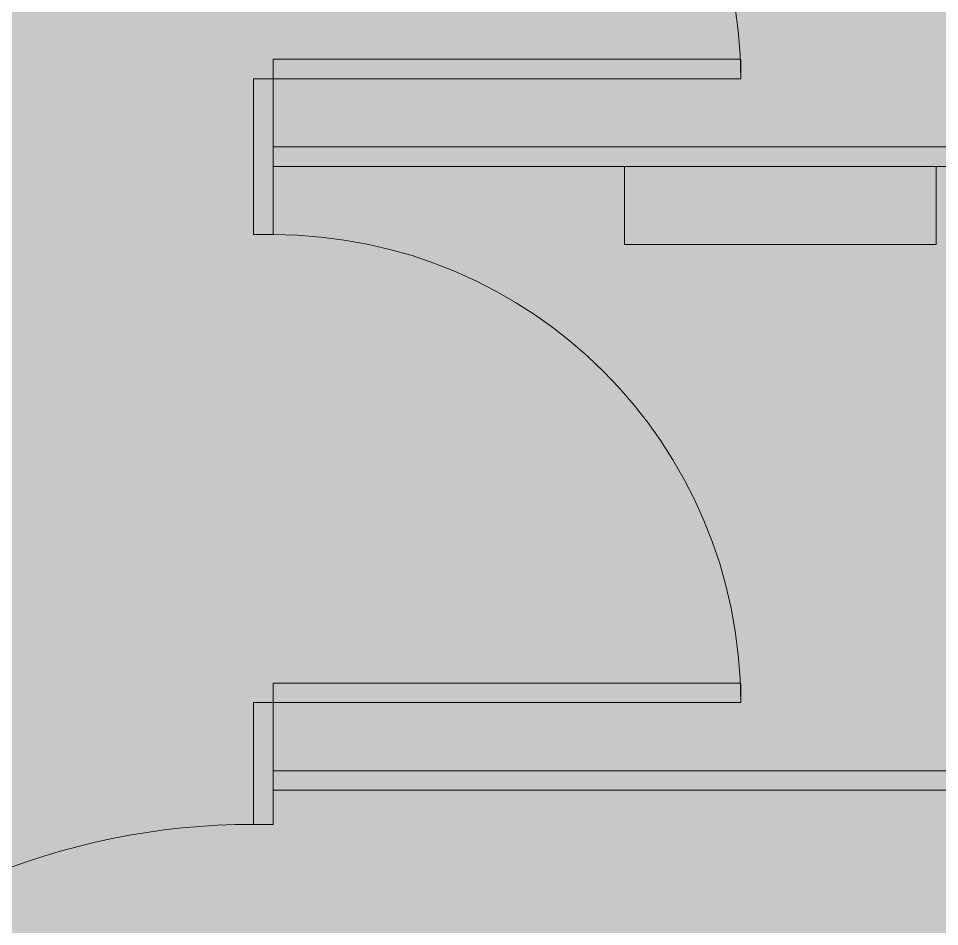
# Model space of a CAD drawing. Header units: inches. Extents: x -865 to 1895, y -762 to 1388.
# Drawn here: x 591.87 to 639.14, y -42.59 to 3.99 of the extents above; entities that cross this region are included whole.
import ezdxf

# ---------------------------------------------------------------- set-up
doc = ezdxf.new("R2010")
doc.units = ezdxf.units.IN
doc.header["$MEASUREMENT"] = 0
for name, color, linetype, lineweight in [('4th Floor Revit Background_dwg', 8, 'Continuous', 9), ('A-DETL-GENF', 92, 'Continuous', 9), ('A-FLOR-TOIL-ACCS', 7, 'Continuous', 9), ('A-FLOR-TPTN', 7, 'Continuous', 9)]:
    doc.layers.add(name, color=color, linetype=linetype, lineweight=lineweight)

# ---------------------------------------------------------------- blocks, each defined once
blk = doc.blocks.new('4th Floor Revit Background_dwg-1506688-4th Floor New Construction - Partition Plan')
at = {"layer": 'A-FLOR-TOIL-ACCS', "flags": 128}
blk.add_lwpolyline([(1779.642, 837.393), (1795.642, 837.393), (1795.642, 833.395), (1779.642, 833.395)], close=True, dxfattribs=at)
at = {"layer": 'A-FLOR-TPTN'}
for p, q in [((1761.604, 838.393), (1821.604, 838.393)), ((1761.604, 837.393), (1821.604, 837.393)), ((1761.604, 806.393), (1821.604, 806.393)), ((1761.604, 805.393), (1821.604, 805.393))]:
    blk.add_line(p, q, dxfattribs=at)
at = {"layer": 'A-FLOR-TPTN', "flags": 128}
for points in [[(1785.604, 841.893), (1761.604, 841.893), (1761.604, 842.893), (1785.604, 842.893)], [(1760.604, 841.893), (1760.604, 833.893), (1761.604, 833.893), (1761.604, 841.893)], [(1785.604, 809.893), (1761.604, 809.893), (1761.604, 810.893), (1785.604, 810.893)], [(1760.604, 809.893), (1760.604, 803.643), (1761.604, 803.643), (1761.604, 809.893)]]:
    blk.add_lwpolyline(points, close=True, dxfattribs=at)
at = {"layer": 'A-FLOR-TPTN'}
for centre, radius, start, end in [((1761.604, 841.893), 24, 0, 90), ((1761.604, 809.893), 24, 0, 90), ((1760.604, 767.643), 36, 90, 180)]:
    blk.add_arc(centre, radius, start, end, dxfattribs=at)

msp = doc.modelspace()

# ---------------------------------------------------------------- hatches: boundary and pattern name
at = {"layer": 'A-DETL-GENF'}
h = msp.add_hatch(color=9, dxfattribs=at)
h.paths.add_polyline_path([(393.156, -162.72), (541.056, -162.72), (541.056, -147.944), (752.681, -147.944), (752.681, -162.72), (867.192, -162.72), (867.192, 64.405), (393.156, 64.405), (393.156, 24.53), (402.642, 24.53), (402.642, -19.47), (393.156, -19.47), (393.156, -77.47), (402.642, -77.47), (402.642, -121.47), (393.156, -121.47), (393.156, -158.22)], flags=0)
h.paths.add_polyline_path([(1527.087, -162.72), (1527.087, 68.308), (1241.087, 68.308), (1241.087, -162.72), (1517.613, -162.72)], flags=0)
h.paths.add_polyline_path([(159.665, -160.845), (261.142, -160.845), (261.142, -120.86), (251.642, -120.86), (251.642, -76.86), (261.642, -76.86), (261.642, -18.86), (251.642, -18.86), (251.642, 25.14), (261.142, 25.14), (261.142, 62.362), (177.394, 62.362), (95.514, 144.242), (38.045, 144.242), (38.045, 18.14), (1.059, 18.14), (1.059, -160.845), (153.68, -160.845)], flags=0)
h.paths.add_polyline_path([(-353.512, 330.778), (-327.349, 330.778), (-209.17, 448.957), (-318.991, 558.753), (-389.629, 558.753), (-389.629, 773.499), (-505.564, 773.499), (-505.564, 330.778), (-374.018, 330.778)], flags=0)

# ---------------------------------------------------------------- block references
at = {"layer": '4th Floor Revit Background_dwg', "color": 7}
msp.add_blockref('4th Floor Revit Background_dwg-1506688-4th Floor New Construction - Partition Plan', (-1156.673, -840.988), dxfattribs=at)

doc.saveas('drawing.dxf')
